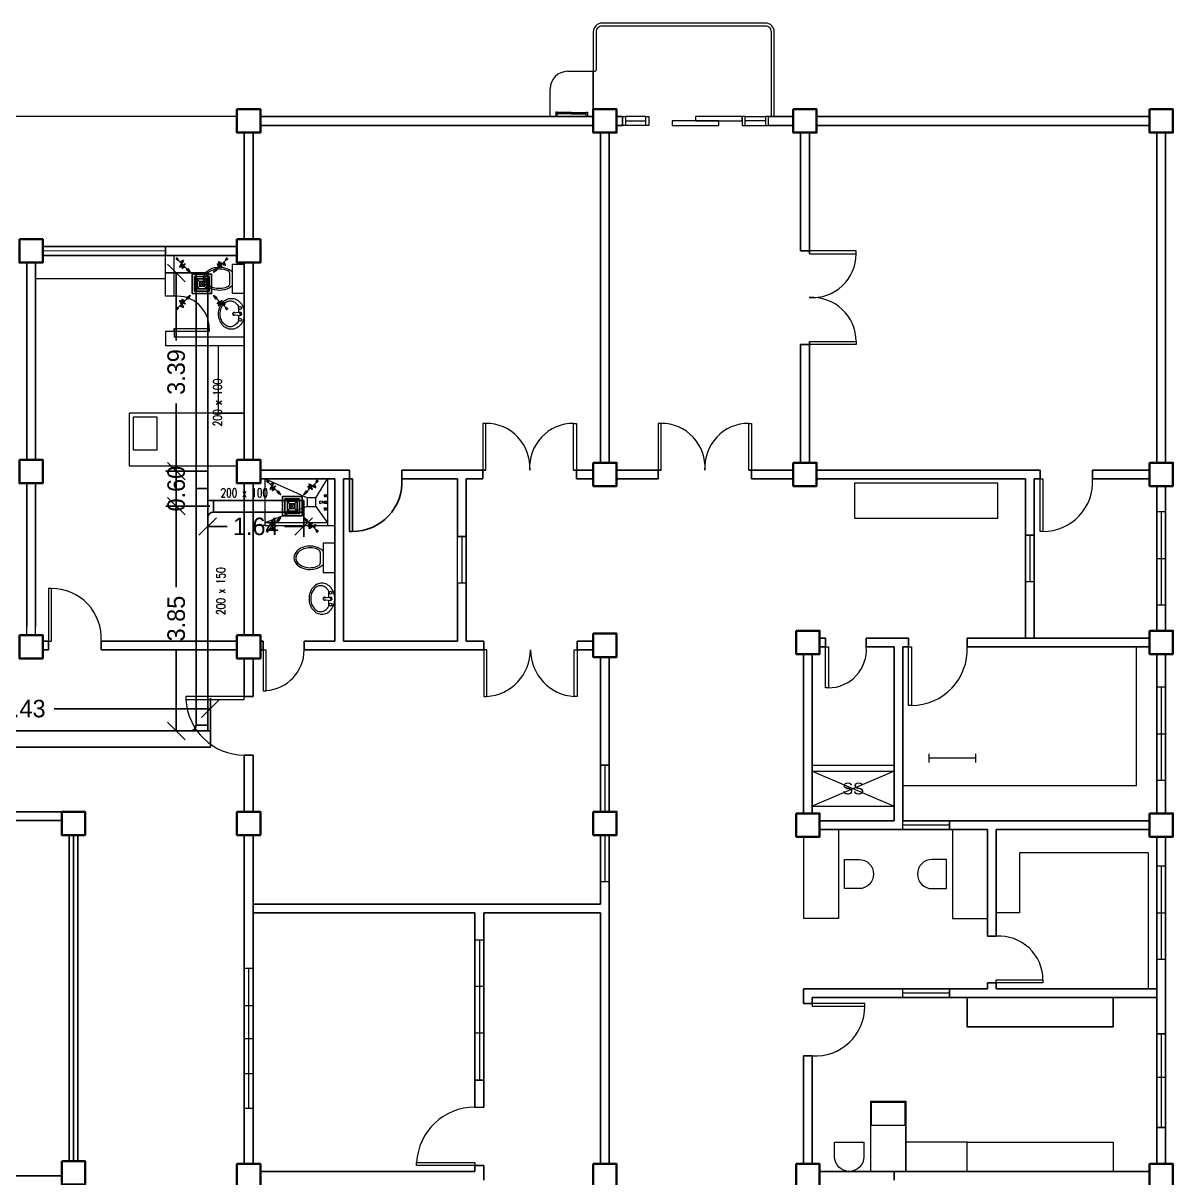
# Model space of a CAD drawing. Header units: inches. Extents: x 57 to 217, y -85 to 29.
# Drawn here: x 196.66 to 216.34, y 3.74 to 23.5 of the extents above; entities that cross this region are included whole.
import ezdxf

# ---------------------------------------------------------------- set-up
doc = ezdxf.new("R2010")
doc.units = ezdxf.units.IN
doc.header["$MEASUREMENT"] = 0
for name, color, linetype in [('AIR', 7, 'Continuous'), ('AIR-00', 8, 'Continuous'), ('AIR-03', 30, 'Continuous'), ('dimen', 7, 'Continuous'), ('ducting label', 7, 'Continuous'), ('exhaust', 7, 'Continuous')]:
    doc.layers.add(name, color=color, linetype=linetype)
doc.styles.add('Arch-Dim', font='simplex.shx', dxfattribs={"width": 0.75})
doc.styles.add('SWISSLT175', font='swissl.ttf', dxfattribs={"height": 0.175})
doc.dimstyles.new('Copy of dimension', dxfattribs={"dimtxt": 0.3, "dimasz": 0.3, "dimexe": 0.18, "dimexo": 0.0625, "dimgap": 0.09, "dimtad": 0, "dimzin": 0, "dimdsep": 46, "dimtxsty": 'Standard', "dimblk": 'OBLIQUE', "dimcen": 0.09, "dimclrd": 256, "dimclre": 256, "dimclrt": 256, "dimadec": 0, "dimazin": 0, "dimtfac": 1, "dimtofl": 0, "dimtmove": 0, "dimatfit": 3, "dimldrblk": 'OBLIQUE', "dimfxl": 1, "dimtolj": 1, "dimtzin": 0, "dimarcsym": 0})

# ---------------------------------------------------------------- blocks, each defined once
blk = doc.blocks.new('dr 900')
at = {"ltscale": 0.03}
blk.add_lwpolyline([(0, 0), (0.05, 0), (0.05, 0.9), (0, 0.9)], close=True, dxfattribs=at)
blk.add_arc((0.05, 0.049), 0.851, 356.7268, 90, dxfattribs=at)
blk = doc.blocks.new('GRILL-C-IN')
at = {"layer": 'AIR-00', "ltscale": 3}
for p, q in [((-0.623, 0.601), (-0.674, 0.651)), ((-0.601, 0.623), (-0.651, 0.674)), ((-0.637, 0.637), (-0.3, 0.3)), ((0.637, 0.637), (0.3, 0.3)), ((0.601, 0.623), (0.651, 0.674)), ((0.623, 0.601), (0.674, 0.651)), ((-0.637, -0.637), (-0.3, -0.3)), ((0.637, -0.637), (0.3, -0.3)), ((-0.623, -0.601), (-0.674, -0.651)), ((-0.601, -0.623), (-0.651, -0.674)), ((0.601, -0.623), (0.651, -0.674)), ((0.623, -0.601), (0.674, -0.651))]:
    blk.add_line(p, q, dxfattribs=at)
at = {"layer": 'AIR-00', "color": 50}
for p, q in [((-0.188, 0.187), (0.187, -0.188)), ((0.187, 0.187), (-0.188, -0.188))]:
    blk.add_line(p, q, dxfattribs=at)
at = {"layer": 'AIR-00', "ltscale": 3}
for points in [[(-0.362, 0.393), (-0.393, 0.362), (-0.3, 0.3)], [(0.393, 0.362), (0.362, 0.393), (0.3, 0.3)], [(-0.362, -0.393), (-0.393, -0.362), (-0.3, -0.3)], [(0.393, -0.362), (0.362, -0.393), (0.3, -0.3)]]:
    blk.add_lwpolyline(points, close=True, dxfattribs=at)
at = {"layer": 'AIR-00', "color": 50}
for points in [[(-0.188, -0.188), (0.187, -0.188), (0.187, 0.187), (-0.188, 0.187)], [(-0.125, -0.125), (0.125, -0.125), (0.125, 0.125), (-0.125, 0.125)], [(-0.062, -0.062), (0.062, -0.062), (0.062, 0.062), (-0.062, 0.062)]]:
    blk.add_lwpolyline(points, close=True, dxfattribs=at)
at = {"layer": 'AIR-00', "ltscale": 3}
for points in [[(-0.441, 0.441), (-0.512, 0.404), (-0.432, 0.514), (-0.568, 0.43), (-0.477, 0.6), (-0.561, 0.561)], [(0.441, 0.441), (0.404, 0.512), (0.514, 0.432), (0.43, 0.568), (0.6, 0.477), (0.561, 0.561)], [(-0.441, -0.441), (-0.512, -0.404), (-0.432, -0.514), (-0.568, -0.43), (-0.477, -0.6), (-0.561, -0.561)], [(0.441, -0.441), (0.404, -0.512), (0.514, -0.432), (0.43, -0.568), (0.6, -0.477), (0.561, -0.561)]]:
    blk.add_spline(points, degree=3, dxfattribs=at)
for points in [[(-0.3, 0.3), (-0.362, 0.393), (-0.393, 0.362)], [(0.3, 0.3), (0.393, 0.362), (0.362, 0.393)], [(-0.3, -0.3), (-0.362, -0.393), (-0.393, -0.362)], [(0.3, -0.3), (0.393, -0.362), (0.362, -0.393)]]:
    blk.add_solid(points, dxfattribs=at)
at = {"layer": 'AIR-03', "color": 6}
blk.add_lwpolyline([(-0.25, -0.25), (0.25, -0.25), (0.25, 0.25), (-0.25, 0.25)], close=True, dxfattribs=at)
blk = doc.blocks.new('_Oblique')
at = {"color": 0, "linetype": 'ByBlock', "lineweight": -2}
blk.add_line((-0.5, -0.5), (0.5, 0.5), dxfattribs=at)
blk = doc.blocks.new('*D57')
at = {"layer": 'Defpoints', "color": 0, "transparency": 16777216}
for p in [(199.865, 11.772), (199.865, 11.116), (193.439, 11.016)]:
    blk.add_point(p, dxfattribs=at)
at = {"layer": 'dimen', "lineweight": -2, "transparency": 16777216}
for p, q in [((193.439, 11.079), (193.439, 11.952)), ((199.865, 11.179), (199.865, 11.952)), ((193.439, 11.772), (196.112, 11.772)), ((199.865, 11.772), (197.192, 11.772))]:
    blk.add_line(p, q, dxfattribs=at)
at = {"layer": 'dimen', "lineweight": -2, "transparency": 16777216, "xscale": 0.3, "yscale": 0.3, "zscale": 0.3, "rotation": 180}
blk.add_blockref('_Oblique', (193.439, 11.772), dxfattribs=at)
at = {"layer": 'dimen', "lineweight": -2, "transparency": 16777216, "xscale": 0.3, "yscale": 0.3, "zscale": 0.3}
blk.add_blockref('_Oblique', (199.865, 11.772), dxfattribs=at)
at = {"layer": 'dimen', "transparency": 16777216, "insert": (196.652, 11.772), "char_height": 0.3, "attachment_point": 5}
blk.add_mtext('\\A1;6.43', dxfattribs=at)
blk = doc.blocks.new('*D58')
at = {"layer": 'Defpoints', "color": 0, "transparency": 16777216}
for p in [(199.28, 15.237), (199.919, 15.237), (199.819, 11.391)]:
    blk.add_point(p, dxfattribs=at)
at = {"layer": 'dimen', "lineweight": -2, "transparency": 16777216}
for p, q in [((199.857, 15.237), (199.1, 15.237)), ((199.28, 15.237), (199.28, 13.854)), ((199.28, 11.391), (199.28, 12.774)), ((199.757, 11.391), (199.1, 11.391))]:
    blk.add_line(p, q, dxfattribs=at)
at = {"layer": 'dimen', "lineweight": -2, "transparency": 16777216, "xscale": 0.3, "yscale": 0.3, "zscale": 0.3}
for p, rotation in [((199.28, 15.237), 90), ((199.28, 11.391), 270)]:
    blk.add_blockref('_Oblique', p, dxfattribs=dict(at, rotation=rotation))
at = {"layer": 'dimen', "transparency": 16777216, "insert": (199.28, 13.314), "char_height": 0.3, "attachment_point": 5, "rotation": 90}
blk.add_mtext('\\A1;3.85', dxfattribs=at)
blk = doc.blocks.new('*D59')
at = {"layer": 'Defpoints', "color": 0, "transparency": 16777216}
for p in [(199.28, 15.837), (199.719, 15.837), (199.919, 15.237)]:
    blk.add_point(p, dxfattribs=at)
at = {"layer": 'dimen', "lineweight": -2, "transparency": 16777216}
for p, q in [((199.657, 15.837), (199.1, 15.837)), ((199.28, 15.237), (199.28, 15.837)), ((199.857, 15.237), (199.1, 15.237))]:
    blk.add_line(p, q, dxfattribs=at)
at = {"layer": 'dimen', "lineweight": -2, "transparency": 16777216, "xscale": 0.3, "yscale": 0.3, "zscale": 0.3}
for p, rotation in [((199.28, 15.837), 90), ((199.28, 15.237), 270)]:
    blk.add_blockref('_Oblique', p, dxfattribs=dict(at, rotation=rotation))
at = {"layer": 'dimen', "transparency": 16777216, "insert": (199.28, 15.537), "char_height": 0.3, "attachment_point": 5, "rotation": 90}
blk.add_mtext('\\A1;0.60', dxfattribs=at)
blk = doc.blocks.new('*D60')
at = {"layer": 'Defpoints', "color": 0, "transparency": 16777216}
for p in [(199.28, 19.229), (199.819, 19.229), (199.819, 15.837)]:
    blk.add_point(p, dxfattribs=at)
at = {"layer": 'dimen', "lineweight": -2, "transparency": 16777216}
for p, q in [((199.757, 19.229), (199.1, 19.229)), ((199.28, 19.229), (199.28, 18.073)), ((199.28, 15.837), (199.28, 16.993)), ((199.757, 15.837), (199.1, 15.837))]:
    blk.add_line(p, q, dxfattribs=at)
at = {"layer": 'dimen', "lineweight": -2, "transparency": 16777216, "xscale": 0.3, "yscale": 0.3, "zscale": 0.3}
for p, rotation in [((199.28, 19.229), 90), ((199.28, 15.837), 270)]:
    blk.add_blockref('_Oblique', p, dxfattribs=dict(at, rotation=rotation))
at = {"layer": 'dimen', "transparency": 16777216, "insert": (199.28, 17.533), "char_height": 0.3, "attachment_point": 5, "rotation": 90}
blk.add_mtext('\\A1;3.39', dxfattribs=at)
blk = doc.blocks.new('*D26')
at = {"layer": 'Defpoints', "color": 0, "transparency": 16777216}
for p in [(199.819, 15.337), (201.463, 15.337), (201.463, 14.89)]:
    blk.add_point(p, dxfattribs=at)
at = {"layer": 'dimen', "lineweight": -2, "transparency": 16777216}
for p, q in [((199.819, 15.275), (199.819, 14.71)), ((201.463, 15.275), (201.463, 14.71)), ((199.819, 14.89), (200.151, 14.89)), ((201.463, 14.89), (201.131, 14.89))]:
    blk.add_line(p, q, dxfattribs=at)
at = {"layer": 'dimen', "lineweight": -2, "transparency": 16777216, "xscale": 0.3, "yscale": 0.3, "zscale": 0.3, "rotation": 180}
blk.add_blockref('_Oblique', (199.819, 14.89), dxfattribs=at)
at = {"layer": 'dimen', "lineweight": -2, "transparency": 16777216, "xscale": 0.3, "yscale": 0.3, "zscale": 0.3}
blk.add_blockref('_Oblique', (201.463, 14.89), dxfattribs=at)
at = {"layer": 'dimen', "transparency": 16777216, "insert": (200.641, 14.89), "char_height": 0.3, "attachment_point": 5}
blk.add_mtext('\\A1;1.64', dxfattribs=at)

msp = doc.modelspace()

# ---------------------------------------------------------------- linework, layer by layer
at = {"color": 8, "lineweight": 9}
for p, q in [((205.98, 22.679), (206.45, 22.679)), ((205.68, 21.904), (205.68, 22.379)), ((206.42, 22.506), (206.42, 22.031)), ((205.8, 21.982), (205.78, 21.982)), ((205.78, 21.982), (205.78, 21.902)), ((205.8, 21.902), (205.8, 21.982)), ((206.05, 21.972), (205.8, 21.972)), ((206.05, 21.952), (205.8, 21.952)), ((206.05, 21.972), (206.3, 21.972)), ((206.05, 21.952), (206.3, 21.952)), ((206.3, 21.902), (206.3, 21.982)), ((206.3, 21.982), (206.32, 21.982)), ((206.32, 21.982), (206.32, 21.902)), ((200.32, 21.904), (184.995, 21.904)), ((196.995, 19.679), (196.995, 19.679)), ((199.095, 19.604), (196.995, 19.606)), ((199.095, 19.529), (199.095, 19.679)), ((199.095, 19.529), (199.245, 19.529)), ((200.245, 19.379), (200.445, 19.379)), ((200.245, 18.879), (200.245, 19.379)), ((200.445, 19.406), (200.445, 18.129)), ((200.445, 19.379), (200.445, 18.879)), ((200.195, 19.039), (200.195, 19.22)), ((200.445, 18.879), (200.245, 18.879)), ((200.247, 18.544), (200.369, 18.557)), ((200.247, 18.515), (200.369, 18.501)), ((200.795, 15.704), (200.795, 14.904)), ((201.87, 15.704), (201.87, 14.904)), ((201.811, 15.431), (201.811, 15.405)), ((201.811, 15.431), (201.813, 15.431)), ((201.813, 15.431), (201.815, 15.434)), ((201.813, 15.431), (201.813, 15.405)), ((201.815, 15.434), (201.815, 15.401)), ((201.815, 15.434), (201.837, 15.434)), ((201.823, 15.431), (201.836, 15.431)), ((201.823, 15.424), (201.835, 15.424)), ((201.837, 15.434), (201.841, 15.432)), ((201.837, 15.431), (201.837, 15.424)), ((201.842, 15.432), (201.848, 15.432)), ((201.848, 15.432), (201.851, 15.431)), ((201.848, 15.432), (201.848, 15.404)), ((201.851, 15.431), (201.851, 15.405)), ((201.862, 15.429), (201.851, 15.429)), ((201.869, 15.435), (201.862, 15.431)), ((201.862, 15.431), (201.862, 15.404)), ((201.869, 15.435), (201.869, 15.401)), ((201.869, 15.435), (201.87, 15.435)), ((201.87, 15.435), (201.87, 15.401)), ((216.07, 14.942), (216.07, 15.581)), ((216.22, 14.942), (216.22, 15.581)), ((201.738, 15.285), (201.738, 15.324)), ((201.784, 15.316), (201.743, 15.325)), ((201.784, 15.292), (201.743, 15.283)), ((201.792, 15.316), (201.784, 15.316)), ((201.784, 15.316), (201.784, 15.292)), ((201.784, 15.316), (201.784, 15.292)), ((201.784, 15.292), (201.792, 15.292)), ((201.792, 15.292), (201.792, 15.316)), ((201.792, 15.312), (201.854, 15.312)), ((201.854, 15.297), (201.792, 15.297)), ((201.811, 15.405), (201.813, 15.405)), ((201.811, 15.317), (201.811, 15.312)), ((201.811, 15.317), (201.813, 15.317)), ((201.811, 15.297), (201.811, 15.291)), ((201.811, 15.291), (201.813, 15.291)), ((201.813, 15.405), (201.815, 15.401)), ((201.813, 15.317), (201.815, 15.321)), ((201.813, 15.317), (201.813, 15.312)), ((201.813, 15.297), (201.813, 15.291)), ((201.813, 15.291), (201.815, 15.287)), ((201.815, 15.401), (201.837, 15.401)), ((201.815, 15.321), (201.815, 15.312)), ((201.815, 15.321), (201.837, 15.321)), ((201.815, 15.297), (201.815, 15.287)), ((201.815, 15.287), (201.837, 15.287)), ((201.823, 15.412), (201.835, 15.412)), ((201.823, 15.405), (201.836, 15.405)), ((201.823, 15.317), (201.836, 15.317)), ((201.823, 15.291), (201.836, 15.291)), ((201.837, 15.405), (201.837, 15.412)), ((201.837, 15.401), (201.841, 15.403)), ((201.837, 15.321), (201.841, 15.319)), ((201.837, 15.317), (201.837, 15.312)), ((201.837, 15.291), (201.837, 15.297)), ((201.837, 15.287), (201.841, 15.29)), ((201.842, 15.404), (201.848, 15.404)), ((201.842, 15.318), (201.848, 15.318)), ((201.842, 15.29), (201.848, 15.29)), ((201.848, 15.404), (201.851, 15.405)), ((201.848, 15.318), (201.848, 15.312)), ((201.848, 15.318), (201.851, 15.317)), ((201.848, 15.297), (201.848, 15.29)), ((201.848, 15.29), (201.851, 15.291)), ((201.862, 15.406), (201.851, 15.406)), ((201.851, 15.317), (201.851, 15.312)), ((201.854, 15.316), (201.851, 15.316)), ((201.851, 15.297), (201.851, 15.291)), ((201.854, 15.293), (201.851, 15.293)), ((201.854, 15.287), (201.854, 15.322)), ((201.854, 15.322), (201.864, 15.322)), ((201.854, 15.312), (201.854, 15.297)), ((201.864, 15.287), (201.854, 15.287)), ((201.869, 15.401), (201.862, 15.404)), ((201.864, 15.322), (201.87, 15.333)), ((201.864, 15.287), (201.864, 15.322)), ((201.864, 15.322), (201.864, 15.287)), ((201.87, 15.275), (201.864, 15.287)), ((201.869, 15.401), (201.87, 15.401)), ((201.87, 15.333), (201.87, 15.275)), ((201.811, 15.204), (201.813, 15.204)), ((201.811, 15.204), (201.811, 15.177)), ((201.811, 15.177), (201.813, 15.177)), ((201.813, 15.204), (201.815, 15.207)), ((201.813, 15.204), (201.813, 15.177)), ((201.813, 15.177), (201.815, 15.174)), ((201.815, 15.207), (201.837, 15.207)), ((201.815, 15.207), (201.815, 15.174)), ((201.815, 15.174), (201.837, 15.174)), ((201.823, 15.204), (201.836, 15.204)), ((201.823, 15.197), (201.835, 15.197)), ((201.823, 15.184), (201.835, 15.184)), ((201.823, 15.177), (201.836, 15.177)), ((201.837, 15.207), (201.841, 15.205)), ((201.837, 15.204), (201.837, 15.196)), ((201.837, 15.177), (201.837, 15.185)), ((201.837, 15.174), (201.841, 15.176)), ((201.842, 15.205), (201.848, 15.205)), ((201.842, 15.176), (201.848, 15.176)), ((201.848, 15.205), (201.848, 15.176)), ((201.848, 15.205), (201.851, 15.204)), ((201.848, 15.176), (201.851, 15.177)), ((201.851, 15.204), (201.851, 15.177)), ((201.862, 15.202), (201.851, 15.202)), ((201.862, 15.179), (201.851, 15.179)), ((201.869, 15.208), (201.862, 15.204)), ((201.862, 15.204), (201.862, 15.177)), ((201.869, 15.173), (201.862, 15.177)), ((201.869, 15.208), (201.87, 15.208)), ((201.869, 15.208), (201.869, 15.173)), ((201.869, 15.173), (201.87, 15.173)), ((201.87, 15.208), (201.87, 15.173)), ((216.07, 14.344), (216.07, 15.144)), ((216.07, 15.144), (216.22, 15.144)), ((216.145, 15.144), (216.145, 13.544)), ((216.22, 15.144), (216.22, 13.544)), ((200.795, 14.904), (200.595, 14.904)), ((213.97, 14.342), (213.97, 14.842)), ((216.07, 13.742), (216.07, 14.942)), ((216.22, 13.805), (216.22, 15.005)), ((216.22, 13.742), (216.22, 14.942)), ((204.095, 13.904), (204.095, 14.717)), ((204.245, 14.717), (204.095, 14.717)), ((204.17, 14.717), (204.17, 13.917)), ((204.245, 14.317), (204.245, 14.817)), ((213.82, 13.929), (213.82, 14.805)), ((213.97, 14.742), (213.82, 14.742)), ((213.895, 14.742), (213.895, 13.942)), ((201.745, 14.445), (201.745, 14.264)), ((201.995, 14.604), (201.795, 14.604)), ((201.795, 14.604), (201.795, 14.104)), ((201.995, 14.104), (201.995, 14.604)), ((204.245, 14.317), (204.245, 13.817)), ((213.97, 14.342), (213.97, 13.842)), ((216.07, 14.344), (216.22, 14.344)), ((201.795, 14.104), (201.995, 14.104)), ((204.245, 13.917), (204.095, 13.917)), ((213.97, 13.942), (213.82, 13.942)), ((201.797, 13.669), (201.919, 13.682)), ((201.797, 13.64), (201.919, 13.626)), ((216.22, 13.544), (216.07, 13.544)), ((196.72, 13.031), (196.72, 13.179)), ((196.87, 13.031), (196.87, 13.179)), ((215.72, 10.454), (215.72, 12.829)), ((216.07, 12.067), (216.07, 12.706)), ((216.22, 12.067), (216.22, 12.706)), ((216.07, 11.344), (216.07, 12.144)), ((216.07, 12.144), (216.22, 12.144)), ((216.07, 12.067), (216.07, 10.867)), ((216.145, 12.144), (216.145, 10.544)), ((216.22, 12.144), (216.22, 10.544)), ((216.22, 12.067), (216.22, 10.867)), ((216.22, 10.805), (216.22, 12.005)), ((216.07, 11.344), (216.22, 11.344)), ((212.172, 10.851), (212.172, 11.001)), ((212.972, 10.926), (212.172, 10.926)), ((212.972, 10.851), (212.972, 11.001)), ((206.695, 10.808), (206.545, 10.808)), ((206.62, 10.808), (206.62, 10.008)), ((210.17, 10.804), (211.57, 10.804)), ((210.17, 10.704), (211.57, 10.104)), ((211.57, 10.704), (210.17, 10.104)), ((216.22, 10.544), (216.07, 10.544)), ((215.72, 10.454), (211.72, 10.454)), ((210.17, 10.104), (211.57, 10.104)), ((206.695, 10.008), (206.545, 10.008)), ((211.72, 9.704), (211.72, 9.854)), ((212.52, 9.779), (211.72, 9.779)), ((212.52, 9.704), (212.52, 9.854)), ((206.695, 9.608), (206.545, 9.608)), ((206.62, 9.608), (206.62, 8.808)), ((216.07, 6.979), (216.07, 9.581)), ((216.22, 8.942), (216.22, 9.581)), ((216.07, 8.28), (216.07, 9.08)), ((216.07, 9.08), (216.22, 9.08)), ((216.145, 9.08), (216.145, 7.48)), ((216.22, 9.08), (216.22, 7.48)), ((216.22, 7.742), (216.22, 8.942)), ((206.695, 8.808), (206.545, 8.808)), ((216.07, 8.28), (216.22, 8.28)), ((204.395, 7.017), (204.395, 7.817)), ((204.395, 7.817), (204.545, 7.817)), ((204.47, 7.817), (204.47, 5.417)), ((216.22, 7.742), (216.22, 6.979)), ((200.445, 7.33), (200.595, 7.33)), ((200.445, 6.13), (200.445, 7.33)), ((200.52, 4.93), (200.52, 7.33)), ((200.595, 7.33), (200.595, 4.93)), ((216.22, 7.48), (216.07, 7.48)), ((204.545, 7.017), (204.395, 7.017)), ((204.545, 6.617), (204.545, 7.017)), ((211.72, 6.829), (211.72, 6.979)), ((212.52, 6.829), (212.52, 6.979)), ((216.22, 6.979), (216.22, 6.829)), ((212.52, 6.904), (211.72, 6.904)), ((216.07, 6.067), (216.07, 6.829)), ((216.22, 6.067), (216.22, 6.829)), ((200.445, 6.693), (200.595, 6.693)), ((204.545, 6.617), (204.545, 6.217)), ((200.445, 6.13), (200.445, 4.93)), ((200.445, 6.13), (200.595, 6.13)), ((204.545, 6.217), (204.395, 6.217)), ((204.395, 6.217), (204.395, 5.417)), ((216.22, 6.205), (216.07, 6.205)), ((216.07, 6.205), (216.07, 4.605)), ((216.145, 6.205), (216.145, 4.605)), ((216.22, 5.405), (216.22, 6.205)), ((216.07, 4.867), (216.07, 6.067)), ((216.22, 4.867), (216.22, 6.067)), ((200.445, 5.53), (200.595, 5.53)), ((204.395, 5.417), (204.545, 5.417)), ((216.07, 5.467), (216.22, 5.467)), ((204.395, 4.954), (204.545, 4.954)), ((211.77, 3.854), (211.77, 5.054)), ((200.595, 4.93), (200.445, 4.93)), ((216.07, 4.605), (216.22, 4.605))]:
    msp.add_line(p, q, dxfattribs=at)
at = {"color": 8, "lineweight": 25}
for p, q in [((206.42, 21.904), (200.72, 21.904)), ((206.42, 21.754), (200.72, 21.754)), ((206.82, 21.904), (206.92, 21.904)), ((206.82, 21.904), (206.92, 21.904)), ((206.92, 21.904), (206.82, 21.904)), ((206.82, 21.754), (206.92, 21.754)), ((206.92, 21.754), (206.82, 21.754)), ((209.42, 21.904), (209.845, 21.904)), ((209.42, 21.754), (209.845, 21.754)), ((215.945, 21.904), (210.245, 21.904)), ((215.945, 21.754), (210.245, 21.754)), ((200.445, 21.631), (200.445, 19.806)), ((200.595, 21.631), (200.595, 19.806)), ((206.545, 15.981), (206.545, 21.631)), ((206.695, 15.981), (206.695, 21.631)), ((209.97, 21.631), (209.97, 19.606)), ((210.12, 21.631), (210.12, 19.556)), ((216.07, 15.981), (216.07, 21.631)), ((216.22, 15.981), (216.22, 21.631)), ((196.995, 19.679), (200.32, 19.679)), ((210.12, 19.606), (209.97, 19.606)), ((196.72, 19.406), (196.72, 16.031)), ((196.87, 19.406), (196.87, 16.031)), ((196.995, 19.529), (200.32, 19.529)), ((200.445, 19.406), (200.445, 16.031)), ((200.595, 19.406), (200.595, 16.031)), ((200.595, 19.406), (200.595, 16.031)), ((209.97, 18.006), (209.97, 15.981)), ((210.12, 18.006), (209.97, 18.006)), ((210.12, 18.056), (210.12, 15.981)), ((200.445, 17.979), (200.445, 16.031)), ((200.72, 15.854), (202.245, 15.854)), ((202.245, 15.854), (200.72, 15.854)), ((202.245, 15.854), (202.245, 15.704)), ((203.145, 15.854), (204.582, 15.854)), ((204.545, 15.854), (203.145, 15.854)), ((203.145, 15.854), (203.145, 15.704)), ((204.532, 15.854), (204.532, 15.704)), ((206.082, 15.854), (206.42, 15.854)), ((206.132, 15.854), (206.132, 15.704)), ((207.582, 15.854), (206.82, 15.854)), ((207.532, 15.854), (207.532, 15.704)), ((209.845, 15.854), (209.082, 15.854)), ((209.132, 15.854), (209.132, 15.704)), ((210.245, 15.854), (214.07, 15.854)), ((210.42, 15.854), (214.07, 15.854)), ((214.07, 15.854), (213.82, 15.854)), ((214.07, 15.854), (214.07, 15.704)), ((214.97, 15.854), (215.945, 15.854)), ((214.97, 15.854), (215.945, 15.854)), ((214.97, 15.854), (214.97, 15.704)), ((196.72, 15.631), (196.72, 13.179)), ((196.87, 15.631), (196.87, 13.179)), ((200.445, 15.631), (200.445, 13.031)), ((200.445, 13.031), (200.445, 15.631)), ((200.595, 15.631), (200.595, 13.031)), ((200.595, 15.631), (200.595, 13.031)), ((200.72, 15.704), (201.995, 15.704)), ((201.995, 15.704), (200.72, 15.704)), ((201.995, 15.704), (201.995, 12.929)), ((202.145, 15.704), (202.245, 15.704)), ((202.145, 15.704), (202.145, 12.929)), ((202.245, 15.704), (202.145, 15.704)), ((203.145, 15.704), (204.095, 15.704)), ((204.095, 15.704), (203.145, 15.704)), ((204.095, 14.717), (204.095, 15.704)), ((204.245, 15.704), (204.532, 15.704)), ((204.532, 15.704), (204.245, 15.704)), ((204.245, 15.704), (204.245, 12.929)), ((206.132, 15.704), (206.42, 15.704)), ((207.532, 15.704), (206.82, 15.704)), ((209.845, 15.704), (209.132, 15.704)), ((210.245, 15.704), (213.82, 15.704)), ((210.42, 15.704), (213.82, 15.704)), ((213.82, 12.979), (213.82, 15.704)), ((213.82, 14.73), (213.82, 15.704)), ((213.97, 15.704), (214.07, 15.704)), ((213.97, 15.704), (214.07, 15.704)), ((213.97, 12.979), (213.97, 15.704)), ((213.97, 14.73), (213.97, 15.704)), ((214.97, 15.704), (215.945, 15.704)), ((214.97, 15.704), (215.945, 15.704)), ((216.07, 15.581), (216.07, 13.106)), ((216.22, 15.581), (216.22, 13.106)), ((204.095, 12.929), (204.095, 13.904)), ((201.995, 12.929), (201.995, 13.654)), ((216.07, 13.742), (216.07, 13.106)), ((216.22, 13.742), (216.22, 13.106)), ((197.095, 12.929), (196.995, 12.929)), ((196.995, 12.929), (196.995, 12.929)), ((197.095, 12.929), (197.095, 12.779)), ((200.32, 12.929), (197.995, 12.929)), ((197.995, 12.929), (197.995, 12.779)), ((200.77, 12.929), (200.72, 12.929)), ((200.77, 12.779), (200.77, 12.929)), ((201.995, 12.929), (201.47, 12.929)), ((201.995, 12.929), (201.895, 12.929)), ((204.095, 12.929), (202.145, 12.929)), ((204.545, 12.929), (204.245, 12.929)), ((204.545, 12.779), (204.545, 12.929)), ((206.42, 12.929), (206.145, 12.929)), ((206.145, 12.929), (206.145, 12.779)), ((210.295, 12.979), (210.395, 12.979)), ((210.295, 12.979), (210.395, 12.979)), ((211.095, 12.979), (211.82, 12.979)), ((211.095, 12.829), (211.095, 12.979)), ((211.17, 12.979), (211.82, 12.979)), ((211.82, 12.829), (211.82, 12.979)), ((211.82, 12.829), (211.82, 12.979)), ((212.82, 12.979), (213.82, 12.979)), ((212.82, 12.979), (213.82, 12.979)), ((212.82, 12.979), (212.82, 12.829)), ((213.82, 12.979), (215.945, 12.979)), ((213.97, 12.979), (215.945, 12.979)), ((197.095, 12.779), (196.995, 12.779)), ((196.995, 12.779), (196.995, 12.779)), ((197.995, 12.779), (200.32, 12.779)), ((200.77, 12.779), (200.72, 12.779)), ((204.545, 12.779), (201.47, 12.779)), ((206.42, 12.779), (206.145, 12.779)), ((206.545, 10.008), (206.545, 12.656)), ((206.695, 10.008), (206.695, 12.656)), ((210.295, 12.829), (210.395, 12.829)), ((210.295, 12.829), (210.395, 12.829)), ((211.095, 12.829), (211.57, 12.829)), ((211.17, 12.829), (211.57, 12.829)), ((211.72, 12.829), (211.82, 12.829)), ((211.72, 12.829), (211.82, 12.829)), ((212.82, 12.829), (215.945, 12.829)), ((212.82, 12.829), (215.945, 12.829)), ((215.945, 12.829), (213.82, 12.829)), ((216.07, 12.706), (216.07, 9.981)), ((216.22, 12.706), (216.22, 9.981)), ((200.445, 12.631), (200.445, 11.979)), ((200.595, 12.631), (200.595, 11.979)), ((200.595, 11.979), (200.445, 11.979)), ((200.445, 10.979), (200.445, 10.008)), ((200.595, 10.979), (200.445, 10.979)), ((200.595, 10.979), (200.595, 10.008)), ((216.07, 10.867), (216.07, 9.981)), ((216.22, 10.867), (216.22, 9.981)), ((197.32, 10.008), (195.689, 10.008)), ((197.32, 9.858), (195.639, 9.858)), ((211.57, 9.854), (210.295, 9.854)), ((211.52, 9.704), (210.295, 9.704)), ((212.396, 9.704), (211.52, 9.704)), ((211.72, 9.854), (212.396, 9.854)), ((215.945, 9.854), (212.396, 9.854)), ((213.17, 9.704), (212.396, 9.704)), ((213.17, 9.704), (213.17, 7.879)), ((215.945, 9.704), (213.32, 9.704)), ((213.32, 9.704), (213.32, 7.879)), ((197.445, 4.03), (197.445, 9.608)), ((197.52, 4.03), (197.52, 9.608)), ((197.595, 4.03), (197.595, 9.608)), ((200.445, 9.608), (200.445, 8.279)), ((200.595, 9.608), (200.595, 8.429)), ((206.545, 8.429), (206.545, 9.608)), ((206.695, 8.279), (206.695, 9.608)), ((216.07, 9.581), (216.07, 3.981)), ((216.22, 9.581), (216.22, 3.981)), ((200.595, 8.429), (206.545, 8.429)), ((200.595, 8.429), (200.595, 8.279)), ((200.445, 8.279), (200.445, 3.981)), ((200.595, 8.279), (204.395, 8.279)), ((200.595, 8.279), (200.595, 3.981)), ((204.395, 8.279), (204.395, 4.954)), ((204.545, 8.279), (206.545, 8.279)), ((204.545, 8.279), (204.545, 4.954)), ((206.545, 8.279), (205.045, 8.279)), ((206.545, 3.982), (206.545, 8.279)), ((206.695, 3.982), (206.695, 8.279)), ((213.32, 7.879), (213.17, 7.879)), ((210.02, 6.979), (210.02, 6.729)), ((211.72, 6.979), (210.02, 6.979)), ((212.52, 6.979), (211.57, 6.979)), ((213.17, 6.979), (212.396, 6.979)), ((213.17, 7.079), (213.17, 6.979)), ((213.32, 7.079), (213.17, 7.079)), ((213.32, 7.079), (213.32, 6.979)), ((216.07, 6.979), (213.32, 6.979)), ((210.17, 6.729), (210.02, 6.729)), ((210.17, 6.829), (210.17, 6.729)), ((211.72, 6.829), (210.17, 6.829)), ((211.57, 6.829), (212.52, 6.829)), ((216.07, 6.829), (212.396, 6.829)), ((216.22, 3.981), (216.22, 6.829)), ((210.02, 5.829), (210.02, 3.981)), ((210.17, 5.829), (210.02, 5.829)), ((210.17, 5.829), (210.17, 3.981)), ((216.07, 4.867), (216.07, 3.981)), ((216.22, 4.867), (216.22, 3.981)), ((204.395, 3.954), (204.395, 3.854)), ((204.395, 3.954), (204.545, 3.954)), ((204.545, 3.954), (204.545, 3.854)), ((192.857, 3.78), (197.32, 3.78)), ((204.395, 3.854), (200.72, 3.854)), ((204.545, 3.854), (204.545, 3.704)), ((211.57, 3.704), (211.57, 3.854))]:
    msp.add_line(p, q, dxfattribs=at)
at = {"color": 8, "lineweight": 13}
for p, q in [((206.92, 21.904), (206.92, 21.754)), ((207.32, 21.904), (206.97, 21.904)), ((206.97, 21.829), (207.32, 21.829)), ((207.32, 21.754), (206.97, 21.754)), ((209.02, 21.904), (209.37, 21.904)), ((209.37, 21.829), (209.02, 21.829)), ((209.02, 21.754), (209.37, 21.754)), ((200.77, 12.779), (200.77, 12.079)), ((200.77, 12.779), (200.82, 12.779)), ((200.82, 12.079), (200.82, 12.779)), ((204.545, 12.779), (204.545, 11.979)), ((204.595, 12.779), (204.545, 12.779)), ((204.595, 11.979), (204.595, 12.779)), ((206.095, 11.979), (206.095, 12.779)), ((206.095, 12.779), (206.145, 12.779)), ((206.145, 12.779), (206.145, 11.979)), ((200.77, 12.079), (200.82, 12.079)), ((200.445, 11.979), (199.445, 11.979)), ((199.445, 11.979), (199.445, 11.929)), ((199.445, 11.929), (200.445, 11.929)), ((200.445, 11.929), (200.445, 11.979)), ((204.545, 11.979), (204.595, 11.979)), ((206.145, 11.979), (206.095, 11.979)), ((203.395, 3.954), (203.395, 4.004)), ((203.395, 4.004), (204.395, 4.004)), ((204.395, 3.954), (203.395, 3.954)), ((204.395, 4.004), (204.395, 3.954))]:
    msp.add_line(p, q, dxfattribs=at)
at = {"color": 8, "lineweight": 9, "ltscale": 0.4}
for p, q in [((199.095, 18.829), (199.095, 19.529)), ((199.245, 18.829), (199.245, 19.529)), ((199.095, 19.129), (196.87, 19.129)), ((199.245, 18.829), (199.095, 18.829)), ((199.245, 18.229), (199.095, 18.229)), ((199.095, 18.229), (199.095, 17.979)), ((199.245, 18.229), (199.245, 18.129)), ((200.445, 18.129), (199.245, 18.129)), ((200.445, 18.129), (199.245, 18.129)), ((200.445, 17.979), (199.095, 17.979)), ((210.62, 9.704), (210.62, 8.179)), ((212.57, 9.704), (212.57, 8.179)), ((210.02, 9.581), (210.02, 8.179)), ((215.92, 9.304), (213.72, 9.304)), ((213.72, 9.304), (213.72, 8.279)), ((215.92, 9.304), (215.92, 6.979)), ((210.62, 8.179), (210.02, 8.179)), ((212.57, 8.179), (213.17, 8.179)), ((213.72, 8.279), (213.32, 8.279))]:
    msp.add_line(p, q, dxfattribs=at)
at = {"color": 8, "lineweight": 13, "ltscale": 0.4}
msp.add_line((199.245, 18.279), (199.245, 18.229), dxfattribs=at)
at = {"color": 8, "lineweight": 9, "ltscale": 0.3}
for p, q in [((201.52, 15.379), (200.795, 15.704)), ((201.67, 15.379), (201.87, 15.704)), ((201.52, 15.229), (200.795, 14.954)), ((201.67, 15.229), (201.87, 14.954)), ((210.17, 10.704), (211.57, 10.704))]:
    msp.add_line(p, q, dxfattribs=at)
at = {"color": 8, "lineweight": 25, "ltscale": 0.3}
for p, q in [((201.47, 12.779), (201.47, 12.929)), ((210.395, 12.979), (210.395, 12.829)), ((210.02, 12.706), (210.02, 9.981)), ((210.17, 12.706), (210.17, 9.981)), ((211.57, 12.829), (211.57, 9.854)), ((211.72, 12.829), (211.72, 9.854)), ((210.295, 3.854), (215.945, 3.854)), ((211.57, 3.854), (215.945, 3.854))]:
    msp.add_line(p, q, dxfattribs=at)
at = {"color": 8, "lineweight": 9, "transparency": 33554687}
for points in [[(209.52, 21.904), (209.52, 23.354, 0.414214), (209.37, 23.504), (206.57, 23.504, 0.414214), (206.42, 23.354), (206.42, 22.029), (206.42, 22.679)], [(209.47, 21.904), (209.47, 23.354, 0.414214), (209.37, 23.454), (206.57, 23.454, 0.414214), (206.47, 23.354), (206.47, 22.699)]]:
    msp.add_lwpolyline(points, format="xyb", dxfattribs=at)
at = {"color": 8, "lineweight": 35}
for points in [[(200.32, 22.031), (200.72, 22.031), (200.72, 21.631), (200.32, 21.631)], [(206.42, 22.031), (206.82, 22.031), (206.82, 21.631), (206.42, 21.631)], [(209.845, 22.031), (210.245, 22.031), (210.245, 21.631), (209.845, 21.631)], [(215.945, 22.031), (216.345, 22.031), (216.345, 21.631), (215.945, 21.631)], [(196.595, 19.806), (196.995, 19.806), (196.995, 19.406), (196.595, 19.406)], [(200.32, 19.806), (200.72, 19.806), (200.72, 19.406), (200.32, 19.406)], [(196.595, 16.031), (196.995, 16.031), (196.995, 15.631), (196.595, 15.631)], [(200.32, 16.031), (200.72, 16.031), (200.72, 15.631), (200.32, 15.631)], [(206.42, 15.981), (206.82, 15.981), (206.82, 15.581), (206.42, 15.581)], [(209.845, 15.981), (210.245, 15.981), (210.245, 15.581), (209.845, 15.581)], [(215.945, 15.981), (216.345, 15.981), (216.345, 15.581), (215.945, 15.581)], [(206.42, 13.056), (206.82, 13.056), (206.82, 12.656), (206.42, 12.656)], [(209.895, 13.106), (210.295, 13.106), (210.295, 12.706), (209.895, 12.706)], [(215.945, 13.106), (216.345, 13.106), (216.345, 12.706), (215.945, 12.706)], [(196.595, 13.031), (196.995, 13.031), (196.995, 12.631), (196.595, 12.631)], [(200.32, 13.031), (200.72, 13.031), (200.72, 12.631), (200.32, 12.631)], [(197.32, 10.008), (197.72, 10.008), (197.72, 9.608), (197.32, 9.608)], [(200.32, 10.008), (200.72, 10.008), (200.72, 9.608), (200.32, 9.608)], [(206.42, 10.008), (206.82, 10.008), (206.82, 9.608), (206.42, 9.608)], [(209.895, 9.981), (210.295, 9.981), (210.295, 9.581), (209.895, 9.581)], [(215.945, 9.981), (216.345, 9.981), (216.345, 9.581), (215.945, 9.581)], [(197.32, 4.03), (197.72, 4.03), (197.72, 3.63), (197.32, 3.63)], [(200.32, 3.981), (200.72, 3.981), (200.72, 3.581), (200.32, 3.581)], [(206.42, 3.982), (206.82, 3.982), (206.82, 3.582), (206.42, 3.582)], [(209.895, 3.981), (210.295, 3.981), (210.295, 3.581), (209.895, 3.581)], [(215.945, 3.981), (216.345, 3.981), (216.345, 3.581), (215.945, 3.581)]]:
    msp.add_lwpolyline(points, close=True, dxfattribs=at)
at = {"color": 8, "lineweight": 13}
for points in [[(206.97, 21.904), (206.97, 21.754), (206.92, 21.754), (206.92, 21.904)], [(207.37, 21.904), (207.37, 21.754), (207.32, 21.754), (207.32, 21.904)], [(208.57, 21.829), (207.77, 21.829), (207.77, 21.754), (208.57, 21.754)], [(208.97, 21.904), (208.17, 21.904), (208.17, 21.829), (208.97, 21.829)], [(208.97, 21.904), (208.97, 21.754), (209.02, 21.754), (209.02, 21.904)], [(209.37, 21.904), (209.37, 21.754), (209.42, 21.754), (209.42, 21.904)], [(211.82, 12.829), (211.87, 12.829), (211.87, 11.829), (211.82, 11.829)]]:
    msp.add_lwpolyline(points, close=True, dxfattribs=at)
at = {"color": 8, "lineweight": 9}
for points in [[(196.995, 19.679), (199.095, 19.679), (199.095, 19.529), (196.995, 19.529)], [(210.891, 15.033), (213.349, 15.033), (213.349, 15.633), (210.891, 15.633)], [(216.07, 15.144), (216.22, 15.144), (216.22, 13.544), (216.07, 13.544)], [(204.095, 14.717), (204.245, 14.717), (204.245, 13.917), (204.095, 13.917)], [(204.095, 14.717), (204.245, 14.717), (204.245, 13.917), (204.095, 13.917)], [(213.82, 14.742), (213.97, 14.742), (213.97, 13.942), (213.82, 13.942)], [(216.07, 12.144), (216.22, 12.144), (216.22, 10.544), (216.07, 10.544)], [(206.545, 10.808), (206.695, 10.808), (206.695, 10.008), (206.545, 10.008)], [(211.72, 9.854), (212.52, 9.854), (212.52, 9.704), (211.72, 9.704)], [(206.545, 9.608), (206.695, 9.608), (206.695, 8.808), (206.545, 8.808)], [(216.07, 9.08), (216.22, 9.08), (216.22, 7.48), (216.07, 7.48)], [(204.395, 7.817), (204.545, 7.817), (204.545, 5.417), (204.395, 5.417)], [(200.445, 4.93), (200.445, 7.33), (200.595, 7.33), (200.595, 4.93)], [(200.445, 7.33), (200.595, 7.33), (200.595, 4.93), (200.445, 4.93)], [(211.72, 6.979), (212.52, 6.979), (212.52, 6.829), (211.72, 6.829)], [(216.07, 6.205), (216.22, 6.205), (216.22, 4.605), (216.07, 4.605)], [(211.77, 5.054), (211.77, 3.854), (211.17, 3.854), (211.17, 5.054)], [(211.77, 4.354), (211.77, 3.854), (212.82, 3.854), (212.82, 4.354)]]:
    msp.add_lwpolyline(points, close=True, dxfattribs=at)
at = {"color": 8, "lineweight": 13, "ltscale": 0.03}
for points in [[(210.12, 19.606), (210.12, 19.556), (210.92, 19.556), (210.92, 19.606)], [(199.245, 18.229), (199.245, 18.279), (199.845, 18.279), (199.845, 18.229)], [(210.12, 18.006), (210.12, 18.056), (210.92, 18.056), (210.92, 18.006)], [(204.532, 15.854), (204.582, 15.854), (204.582, 16.654), (204.532, 16.654)], [(206.132, 15.854), (206.082, 15.854), (206.082, 16.654), (206.132, 16.654)], [(207.532, 15.854), (207.582, 15.854), (207.582, 16.654), (207.532, 16.654)], [(209.132, 15.854), (209.082, 15.854), (209.082, 16.654), (209.132, 16.654)], [(214.07, 15.704), (214.12, 15.704), (214.12, 14.804), (214.07, 14.804)], [(197.095, 12.929), (197.145, 12.929), (197.145, 13.829), (197.095, 13.829)], [(210.395, 12.829), (210.445, 12.829), (210.445, 12.129), (210.395, 12.129)], [(213.32, 7.079), (213.32, 7.129), (214.12, 7.129), (214.12, 7.079)], [(210.17, 6.729), (210.17, 6.679), (211.07, 6.679), (211.07, 6.729)]]:
    msp.add_lwpolyline(points, close=True, dxfattribs=at)
at = {"color": 8, "lineweight": 9}
for points in [[(200.224, 18.264, -0.11576), (200.141, 18.284, -0.104047), (200.068, 18.342, -0.090875), (200.02, 18.426, -0.083344), (200.003, 18.529, -0.083344), (200.02, 18.633, -0.090875), (200.068, 18.717, -0.104047), (200.141, 18.775, -0.11576), (200.224, 18.794, -0.11576), (200.306, 18.775, -0.104047), (200.38, 18.717, -0.090875), (200.427, 18.633, -0.083344), (200.445, 18.529, -0.083344), (200.427, 18.426, -0.090875), (200.38, 18.342, -0.104047), (200.306, 18.284, -0.11576)], [(201.774, 13.919, 0.11576), (201.691, 13.9, 0.104047), (201.618, 13.842, 0.090875), (201.57, 13.758, 0.083344), (201.553, 13.654, 0.083344), (201.57, 13.551, 0.090875), (201.618, 13.467, 0.104047), (201.691, 13.409, 0.11576), (201.774, 13.389, 0.11576), (201.856, 13.409, 0.104047), (201.93, 13.467, 0.090875), (201.977, 13.551, 0.083344), (201.995, 13.654, 0.083344), (201.977, 13.758, 0.090875), (201.93, 13.842, 0.104047), (201.856, 13.9, 0.11576)]]:
    msp.add_lwpolyline(points, format="xyb", close=True, dxfattribs=at)
for points in [[(200.203, 18.307, -0.124838), (200.14, 18.323, -0.105788), (200.083, 18.372, -0.086697), (200.046, 18.442, -0.076776), (200.033, 18.529, -0.076776), (200.046, 18.617, -0.086697), (200.083, 18.687, -0.105788), (200.14, 18.736, -0.124838), (200.203, 18.752, -0.124838), (200.265, 18.736, -0.105788), (200.323, 18.687, -0.040067), (200.343, 18.656), (200.343, 18.554, -0.040067)], [(200.343, 18.505), (200.343, 18.403, -0.040067), (200.323, 18.372, -0.105788), (200.265, 18.323, -0.124838), (200.203, 18.307, -0.124838)], [(201.753, 13.877, 0.124838), (201.69, 13.861, 0.105788), (201.633, 13.812, 0.086697), (201.596, 13.742, 0.076776), (201.583, 13.654, 0.076776), (201.596, 13.567, 0.086697), (201.633, 13.497, 0.105788), (201.69, 13.448, 0.124838), (201.753, 13.432, 0.124838), (201.815, 13.448, 0.105788), (201.873, 13.497, 0.040067), (201.893, 13.528), (201.893, 13.63, 0.040067)], [(201.893, 13.679), (201.893, 13.781, 0.040067), (201.873, 13.812, 0.105788), (201.815, 13.861, 0.124838), (201.753, 13.877, 0.124838)]]:
    msp.add_lwpolyline(points, format="xyb", dxfattribs=at)
at = {"color": 8, "lineweight": 9, "ltscale": 0.3}
for points in [[(200.445, 16.829), (200.445, 17.979), (199.995, 17.979), (199.995, 16.829)], [(198.95, 16.194), (198.55, 16.194), (198.55, 16.764), (198.95, 16.764)], [(211.755, 5.039), (211.755, 4.639), (211.185, 4.639), (211.185, 5.039)]]:
    msp.add_lwpolyline(points, close=True, dxfattribs=at)
for points in [[(200.445, 16.031), (200.445, 16.829), (198.475, 16.829), (198.475, 15.929), (200.32, 15.929)], [(201.87, 14.954), (200.795, 14.954), (200.795, 14.904), (201.995, 14.904), (201.995, 14.904)]]:
    msp.add_lwpolyline(points, dxfattribs=at)
at = {"color": 8, "lineweight": 9, "ltscale": 0.03}
msp.add_lwpolyline([(201.67, 15.229), (201.67, 15.379), (201.52, 15.379), (201.52, 15.229)], close=True, dxfattribs=at)
at = {"color": 8, "lineweight": 9, "ltscale": 0.6}
for points in [[(210.97, 8.692), (210.72, 8.692), (210.72, 9.192), (210.97, 9.192, -0.414214), (211.22, 8.942, -0.414214)], [(212.22, 8.692), (212.47, 8.692), (212.47, 9.192), (212.22, 9.192, 0.414214), (211.97, 8.942, 0.414214)], [(210.553, 4.104), (210.553, 4.354), (211.053, 4.354), (211.053, 4.104, -0.414214), (210.803, 3.854, -0.414214)]]:
    msp.add_lwpolyline(points, format="xyb", close=True, dxfattribs=at)
at = {"color": 8, "lineweight": 25, "ltscale": 0.4}
msp.add_lwpolyline([(212.82, 6.829), (215.32, 6.829), (215.32, 6.329), (212.82, 6.329)], close=True, dxfattribs=at)
at = {"color": 8, "lineweight": 9, "ltscale": 0.4}
msp.add_lwpolyline([(212.82, 4.354), (215.32, 4.354), (215.32, 3.854), (212.82, 3.854)], close=True, dxfattribs=at)
at = {"color": 8, "lineweight": 9}
for centre, radius in [((200.372, 18.631), 0.0255), ((200.372, 18.428), 0.0255), ((200.378, 18.529), 0.0095), ((201.922, 13.756), 0.0255), ((201.928, 13.654), 0.0095), ((201.922, 13.553), 0.0255)]:
    msp.add_circle(centre, radius, dxfattribs=at)
for centre, radius, start, end in [((205.98, 22.379), 0.3, 90, 180), ((206.45, 22.699), 0.02, 270, 0), ((200.145, 19.22), 0.05, 0, 61.9916), ((200.145, 19.039), 0.05, 298.1501, 0), ((200.27, 18.529), 0.025, 161.3793, 198.6207), ((200.341, 18.529), 0.0948, 171.2026, 188.7974), ((200.27, 18.529), 0.025, 48.7978, 143.6932), ((200.27, 18.529), 0.025, 216.3068, 311.2022), ((200.372, 18.529), 0.028, 263.7545, 96.2455), ((201.695, 14.445), 0.05, 0, 61.8499), ((201.695, 14.264), 0.05, 298.0084, 360), ((201.82, 13.654), 0.025, 161.3793, 198.6207), ((201.891, 13.654), 0.0948, 171.2026, 188.7974), ((201.82, 13.654), 0.025, 48.7978, 143.6932), ((201.82, 13.654), 0.025, 216.3068, 311.2022), ((201.922, 13.654), 0.028, 263.7545, 96.2455)]:
    msp.add_arc(centre, radius, start, end, dxfattribs=at)
at = {"color": 8, "lineweight": 13, "ltscale": 0.03}
for centre, radius, start, end in [((210.168, 19.556), 0.752, 266.3048, 0), ((199.293, 18.279), 0.552, 0, 94.9791), ((210.168, 18.056), 0.752, 0, 93.6952), ((204.582, 15.903), 0.752, 356.3048, 90), ((206.082, 15.903), 0.752, 90, 183.6952), ((207.582, 15.903), 0.752, 356.3048, 90), ((209.082, 15.903), 0.752, 90, 183.6952), ((214.12, 15.656), 0.851, 270, 3.2732), ((197.145, 12.978), 0.851, 356.7268, 90), ((210.445, 12.781), 0.652, 270, 4.2422), ((213.368, 7.129), 0.752, 0, 93.6952), ((210.218, 6.679), 0.851, 266.7268, 0)]:
    msp.add_arc(centre, radius, start, end, dxfattribs=at)
at = {"color": 8, "lineweight": 13}
for centre, radius, start, end in [((200.77, 12.779), 0.7, 274.096, 0), ((204.545, 12.779), 0.8, 273.5833, 360), ((206.145, 12.779), 0.8, 180, 266.4167), ((211.87, 12.78), 0.951, 270, 2.9376), ((200.445, 11.979), 1, 182.866, 270), ((204.395, 3.954), 1, 90, 177.134)]:
    msp.add_arc(centre, radius, start, end, dxfattribs=at)
at = {"color": 8, "lineweight": 9, "extrusion": (0, 0, -1)}
msp.add_ellipse((200.02, 19.129), major_axis=(0.275, 0), ratio=0.727273, start_param=0.612555, end_param=5.670631, dxfattribs=at)
at = {"color": 8, "lineweight": 9}
for centre, major_axis, ratio, start_param, end_param in [((201.824, 15.444), (0.00896, 0.00896), 1, 3.15309, 3.864175), ((201.819, 15.418), (0.00268, 0.00268), 1, 1.643677, 3.068487), ((201.824, 15.413), (0.00738, 0.00738), 1, 0.858879, 1.643677), ((201.824, 15.422), (-0.00738, 0.00738), 1, 1.497691, 2.282489), ((201.835, 15.42), (0.00268, 0.00268), 1, 0.157647, 0.785286), ((201.836, 15.435), (-0.00268, 0.00268), 1, 2.356082, 2.983721), ((201.829, 15.446), (-0.0118, 0.0118), 1, 2.876824, 3.009049), ((201.83, 15.413), (-0.00887, 0.00887), 1, 4.509022, 4.870036), ((201.83, 15.423), (-0.00887, 0.00887), 1, 2.983721, 3.344735), ((201.842, 15.436), (-0.00268, 0.00268), 1, 1.862141, 2.356082), ((201.838, 15.418), (0.00268, 0.00268), 1, 4.915531, 6.079819), ((201.741, 15.287), (-0.00268, 0.00268), 1, 1.354119, 2.724181), ((201.824, 15.392), (-0.00896, 0.00896), 1, -0.722807, -0.011722), ((201.824, 15.33), (0.00896, 0.00896), 1, 3.15309, 3.864175), ((201.824, 15.278), (0.00896, 0.00896), 1, 0.847989, 1.559075), ((201.835, 15.416), (0.00268, 0.00268), 1, 3.926878, 4.554518), ((201.836, 15.401), (-0.00268, 0.00268), 1, -1.41315, -0.785511), ((201.836, 15.321), (0.00268, 0.00268), 1, 3.926878, 4.554518), ((201.836, 15.287), (0.00268, 0.00268), 1, 0.157647, 0.785286), ((201.829, 15.39), (0.0118, 0.0118), 1, 0.132318, 0.264544), ((201.829, 15.332), (-0.0118, 0.0118), 1, 2.876824, 3.009049), ((201.829, 15.276), (-0.0118, 0.0118), 1, -1.438478, -1.306252), ((201.842, 15.4), (-0.00268, 0.00268), 1, -0.785511, -0.291569), ((201.842, 15.322), (0.00268, 0.00268), 1, 3.432937, 3.926878), ((201.842, 15.286), (0.00268, 0.00268), 1, 0.785286, 1.279227), ((201.824, 15.216), (0.00896, 0.00896), 1, 3.15309, 3.864175), ((201.819, 15.191), (0.00268, 0.00268), 1, 1.643677, 3.068487), ((201.824, 15.165), (-0.00896, 0.00896), 1, -0.722807, -0.011722), ((201.824, 15.186), (0.00738, 0.00738), 1, 0.858879, 1.643677), ((201.824, 15.195), (-0.00738, 0.00738), 1, 1.497691, 2.282489), ((201.835, 15.193), (0.00268, 0.00268), 1, 0.157647, 0.785286), ((201.835, 15.188), (0.00268, 0.00268), 1, 3.926878, 4.554518), ((201.836, 15.207), (-0.00268, 0.00268), 1, 2.356082, 2.983721), ((201.836, 15.174), (-0.00268, 0.00268), 1, -1.41315, -0.785511), ((201.829, 15.219), (0.0118, 0.0118), 1, 4.44762, 4.579846), ((201.83, 15.186), (-0.00887, 0.00887), 1, 4.509022, 4.870036), ((201.83, 15.195), (-0.00887, 0.00887), 1, 2.983721, 3.344735), ((201.829, 15.162), (0.0118, 0.0118), 1, 0.132318, 0.264544), ((201.842, 15.208), (-0.00268, 0.00268), 1, 1.862141, 2.356082), ((201.838, 15.191), (0.00268, 0.00268), 1, 4.915531, 6.079819), ((201.842, 15.173), (-0.00268, 0.00268), 1, -0.785511, -0.291569), ((201.57, 14.354), (0.275, 0), 0.727273, 0.612555, 5.670631)]:
    msp.add_ellipse(centre, major_axis=major_axis, ratio=ratio, start_param=start_param, end_param=end_param, dxfattribs=at)
at = {"color": 8, "lineweight": 9, "extrusion": (-2.88216e-41, -4.99074e-41, -1)}
msp.add_ellipse((201.741, 15.321), major_axis=(-0.00268, 0.00268), ratio=1, start_param=6.066732, end_param=7.436794, dxfattribs=at)
at = {"color": 8, "lineweight": 9}
for points in [[(200.168, 18.995), (200.152, 18.986), (200.134, 18.978), (200.043, 18.951), (199.956, 18.957), (199.824, 19.014), (199.783, 19.064), (199.769, 19.163), (199.795, 19.215), (199.906, 19.289), (199.99, 19.307), (200.104, 19.291), (200.139, 19.28), (200.168, 19.264)], [(201.718, 14.489), (201.702, 14.498), (201.684, 14.505), (201.593, 14.532), (201.506, 14.527), (201.374, 14.469), (201.333, 14.419), (201.319, 14.321), (201.345, 14.269), (201.456, 14.195), (201.54, 14.177), (201.654, 14.193), (201.689, 14.204), (201.718, 14.22)]]:
    msp.add_open_spline(points, degree=3, knots=[0.937253, 0.937253, 0.937253, 0.937253, 1.185372, 1.185372, 2.113864, 2.113864, 3.042356, 3.042356, 3.970847, 3.970847, 4.899339, 4.899339, 5.346062, 5.346062, 5.346062, 5.346062], dxfattribs=at)
for p in [(200.445, 17.404), (216.07, 14.405), (216.07, 14.342), (216.07, 11.405), (216.07, 8.342), (216.07, 5.467)]:
    msp.add_point(p, dxfattribs=at)
at = {"color": 8, "lineweight": 9, "ltscale": 0.3}
msp.add_point((210.77, 10.404), dxfattribs=at)
at = {"layer": 'exhaust'}
for p, q in [((199.619, 19.229), (199.619, 11.491)), ((199.619, 19.229), (199.819, 19.229)), ((199.819, 19.229), (199.819, 11.391)), ((199.819, 15.837), (199.619, 15.837)), ((199.819, 15.537), (199.619, 15.537)), ((201.463, 15.337), (199.819, 15.337)), ((199.919, 15.137), (199.919, 15.337)), ((201.463, 15.337), (201.463, 15.137)), ((201.463, 15.137), (199.919, 15.137)), ((199.619, 11.491), (199.819, 11.491)), ((199.865, 11.391), (186.175, 11.391)), ((199.865, 11.116), (199.865, 11.391)), ((199.865, 11.116), (176.699, 11.116))]:
    msp.add_line(p, q, dxfattribs=at)
for centre, start, end in [((199.919, 15.037), 90, 180), ((199.519, 11.491), 270, 0)]:
    msp.add_arc(centre, 0.1, start, end, dxfattribs=at)

# ---------------------------------------------------------------- block references
at = {"color": 8, "lineweight": 13, "xscale": -1, "rotation": 180}
msp.add_blockref('dr 900', (202.245, 15.704), dxfattribs=at)
at = {"layer": 'AIR', "xscale": 0.6658363358532475, "yscale": 0.6658363358532475, "zscale": 0.6658363358532475}
for p in [(199.719, 19.042), (201.267, 15.237)]:
    msp.add_blockref('GRILL-C-IN', p, dxfattribs=at)

# ---------------------------------------------------------------- texts
at = {"color": 8, "lineweight": 9, "ltscale": 0.4, "insert": (210.87, 10.404), "char_height": 0.2, "attachment_point": 5, "line_spacing_factor": 0.9, "style": 'SWISSLT175'}
msp.add_mtext('SS', dxfattribs=at)
at = {"layer": 'ducting label', "color": 240, "linetype": 'Continuous', "lineweight": 25, "true_color": 0xed1f24, "char_height": 0.15, "attachment_point": 1, "rotation": 90, "style": 'Arch-Dim'}
for s, insert in [('\\A1;200 x 100', (199.912, 16.604)), ('\\A1;200 x 150', (199.97, 13.377))]:
    msp.add_mtext_dynamic_manual_height_columns(s, width=1.19515, gutter_width=1.011, heights=[0], dxfattribs=dict(at, insert=insert))
at = {"layer": 'ducting label', "color": 240, "linetype": 'Continuous', "lineweight": 25, "true_color": 0xed1f24, "insert": (200.038, 15.541), "char_height": 0.15, "attachment_point": 1, "style": 'Arch-Dim'}
msp.add_mtext_dynamic_manual_height_columns('\\A1;200 x 100', width=1.19515, gutter_width=1.011, heights=[0], dxfattribs=at)

# ---------------------------------------------------------------- dimensions: what is measured, and where the dimension line sits
at = {"layer": 'dimen'}
for base, p1, p2, picture, middle in [((199.28, 19.229), (199.819, 15.837), (199.819, 19.229), '*D60', (199.28, 17.533)), ((199.28, 15.237), (199.819, 11.391), (199.919, 15.237), '*D58', (199.28, 13.314))]:
    dim = msp.add_linear_dim(base=base, p1=p1, p2=p2, angle=90, dimstyle='Copy of dimension', dxfattribs=at)
    dim.commit()
    dim.dimension.update_dxf_attribs({"geometry": picture, "text_midpoint": middle})
dim = msp.add_linear_dim(base=(199.28, 15.837), p1=(199.919, 15.237), p2=(199.719, 15.837), angle=90, dimstyle='Copy of dimension', dxfattribs=at)
dim.commit()
dim.dimension.update_dxf_attribs({"geometry": '*D59', "text_midpoint": (199.28, 15.537), "dimtype": 160})
for base, p1, p2, picture, middle in [((201.463, 14.89), (199.819, 15.337), (201.463, 15.337), '*D26', (200.641, 14.89)), ((199.865, 11.772), (193.439, 11.016), (199.865, 11.116), '*D57', (196.652, 11.772))]:
    dim = msp.add_linear_dim(base=base, p1=p1, p2=p2, dimstyle='Copy of dimension', dxfattribs=at)
    dim.commit()
    dim.dimension.update_dxf_attribs({"geometry": picture, "text_midpoint": middle})

doc.saveas('drawing.dxf')
